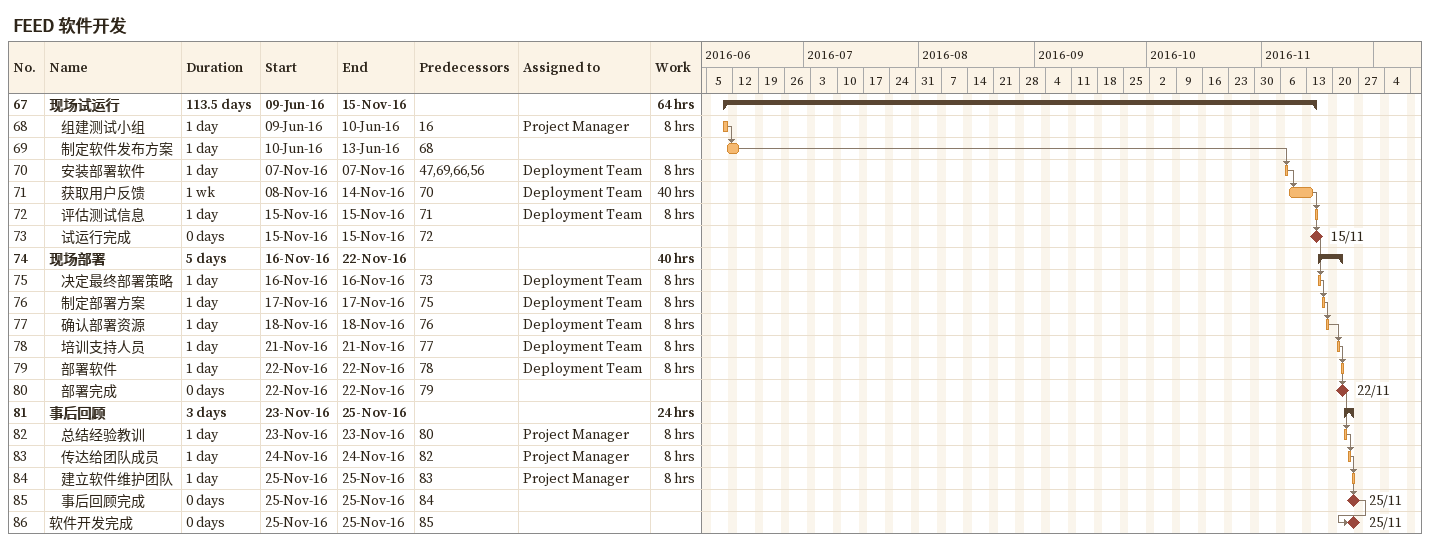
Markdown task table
FEED 软件开发

| ID | Level | Task | Duration | Start | Finish | Predecessors | Resources | Work (h) |
|---|---|---|---|---|---|---|---|---|
| 67 | 1 | **现场试运行** | 113.5d | 2016-06-09 | 2016-11-15 |  |  | 64 |
| 68 | 2 | 组建测试小组 | 1d | 2016-06-09 | 2016-06-10 | 16 | Project Manager | 8 |
| 69 | 2 | 制定软件发布方案 | 1d | 2016-06-10 | 2016-06-13 | 68 |  |  |
| 70 | 2 | 安装部署软件 | 1d | 2016-11-07 | 2016-11-07 | 47, 69, 66, 56 | Deployment Team | 8 |
| 71 | 2 | 获取用户反馈 | 1w | 2016-11-08 | 2016-11-14 | 70 | Deployment Team | 40 |
| 72 | 2 | 评估测试信息 | 1d | 2016-11-15 | 2016-11-15 | 71 | Deployment Team | 8 |
| 73 | 2 | 试运行完成 | 0d | 2016-11-15 | 2016-11-15 | 72 |  |  |
| 74 | 1 | **现场部署** | 5d | 2016-11-16 | 2016-11-22 |  |  | 40 |
| 75 | 2 | 决定最终部署策略 | 1d | 2016-11-16 | 2016-11-16 | 73 | Deployment Team | 8 |
| 76 | 2 | 制定部署方案 | 1d | 2016-11-17 | 2016-11-17 | 75 | Deployment Team | 8 |
| 77 | 2 | 确认部署资源 | 1d | 2016-11-18 | 2016-11-18 | 76 | Deployment Team | 8 |
| 78 | 2 | 培训支持人员 | 1d | 2016-11-21 | 2016-11-21 | 77 | Deployment Team | 8 |
| 79 | 2 | 部署软件 | 1d | 2016-11-22 | 2016-11-22 | 78 | Deployment Team | 8 |
| 80 | 2 | 部署完成 | 0d | 2016-11-22 | 2016-11-22 | 79 |  |  |
| 81 | 1 | **事后回顾** | 3d | 2016-11-23 | 2016-11-25 |  |  | 24 |
| 82 | 2 | 总结经验教训 | 1d | 2016-11-23 | 2016-11-23 | 80 | Project Manager | 8 |
| 83 | 2 | 传达给团队成员 | 1d | 2016-11-24 | 2016-11-24 | 82 | Project Manager | 8 |
| 84 | 2 | 建立软件维护团队 | 1d | 2016-11-25 | 2016-11-25 | 83 | Project Manager | 8 |
| 85 | 2 | 事后回顾完成 | 0d | 2016-11-25 | 2016-11-25 | 84 |  |  |
| 86 | 1 | 软件开发完成 | 0d | 2016-11-25 | 2016-11-25 | 85 |  |  |
